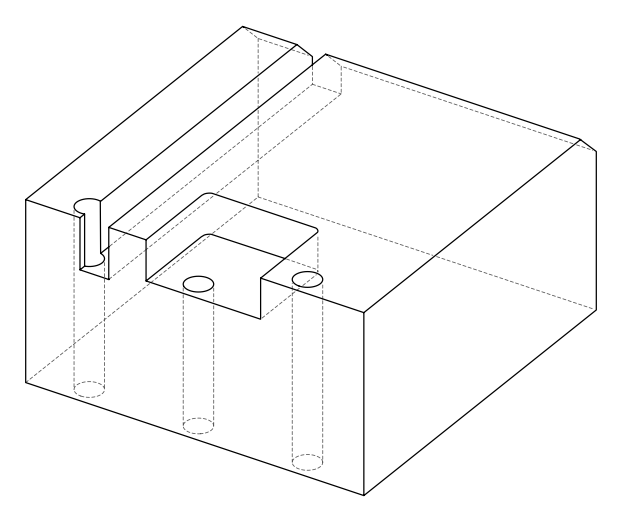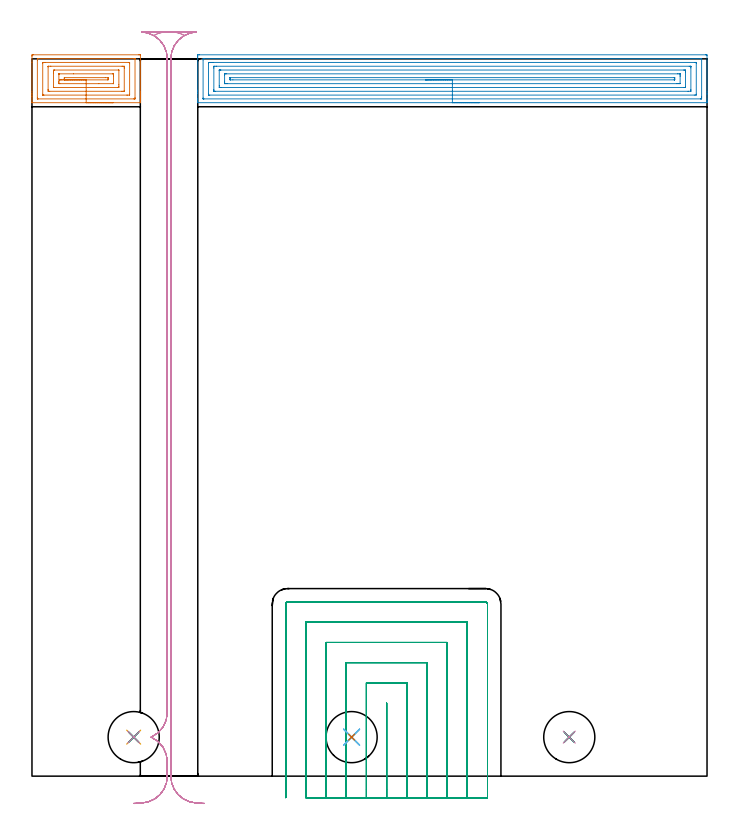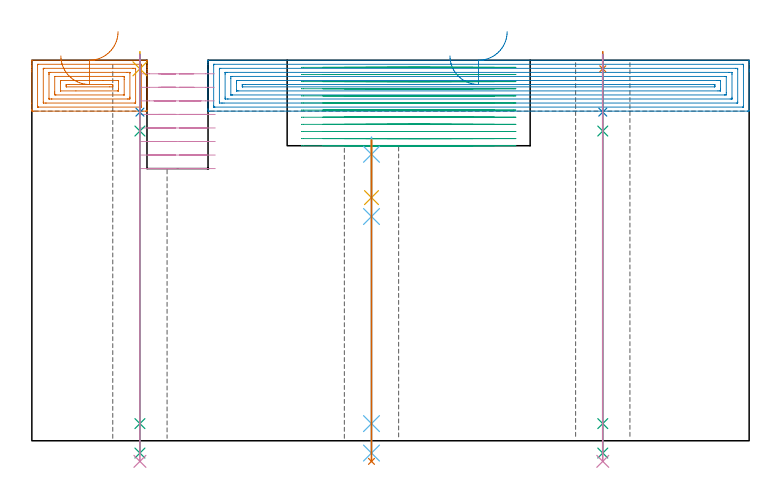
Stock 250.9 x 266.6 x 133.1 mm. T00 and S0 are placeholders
(PLAN: 16 operations, 12 tool changes, 58.1 min)
(1 AREA_MILL | FG_CHAMFER_SURFACE | UGT0205_001 | 2.49 min | 7594 mm3)
(2 AREA_MILL_1 | FG_CHAMFER_SURFACE_1 | UGT0205_001 | 10.84 min | 31201 mm3)
(3 MILL_SLOT | SLOT_PARTIAL_RECTANGULAR | NXT0201_013 | Follow Part, ap 2.5, ae 75% | 30.83 min | 176747 mm3)
(4 MILL_RECTANGULAR_SLOT | SLOT_RECTANGULAR | UGT0201_094 | Follow Part, ap 5, ae 75% | 10.04 min | 215835 mm3)
(5 SPOT_DRILL | STEP1HOLE | NXT0321_9005460120000 | 0.05 min | 39 mm3)
(6 SPOT_DRILL_1 | STEP1HOLE_1 | NXT0321_9005460120000 | 0.06 min | 185 mm3)
(7 SPOT_DRILL_2 | STEP1HOLE_2 | NXT0321_9005460120000 | 0.05 min | 155 mm3)
(8 DRILL_BLIND_HOLE_INTO_CENTER | STEP1HOLE | NXT0301_092 | 0.08 min | 374 mm3)
(9 GUN_DRILL_THROUGH_HOLE | STEP1HOLE | UGT0307_009 | 0.66 min | 11209 mm3)
(10 DRILL_TO_ENLARGE_THROUGH_HOLE | STEP1HOLE | UGT0301_048 | 0.57 min | 19505 mm3)
(11 DRILL_BLIND_HOLE_INTO_CENTER_1 | STEP1HOLE_1 | NXT0301_092 | 0.09 min | 1742 mm3)
(12 GUN_DRILL_THROUGH_HOLE_1 | STEP1HOLE_1 | UGT0307_009 | 0.55 min | 9746 mm3)
(13 DRILL_TO_ENLARGE_THROUGH_HOLE_1 | STEP1HOLE_1 | UGT0301_048 | 0.46 min | 17563 mm3)
(14 DRILL_BLIND_HOLE_INTO_CENTER_2 | STEP1HOLE_2 | NXT0301_092 | 0.08 min | 1727 mm3)
(15 GUN_DRILL_THROUGH_HOLE_2 | STEP1HOLE_2 | UGT0307_009 | 0.66 min | 13149 mm3)
(16 DRILL_TO_ENLARGE_THROUGH_HOLE_2 | STEP1HOLE_2 | UGT0301_048 | 0.57 min | 22670 mm3)
(TOOL UGT0205_001 | Chamfer Mill 20 x 3 x 45 deg. | D20 FL50 Z2)
(TOOL NXT0201_013 | ENDMILL 10mm | D10 FL30 Z4)
(TOOL UGT0201_094 | End mill 20 mm | D20 FL38 Z4)
(TOOL NXT0321_9005460120000 | NC Spot Drill, 142deg, 12mm, Carbide, Uncoated | D12 PA142 FL30 Z2)
(TOOL NXT0301_092 | Carbide Drill 12.1mm [860.1-1210-061A1-MM 2214] | D12.1 PA140 FL77 Z2)
(TOOL UGT0307_009 | Gun Drill 12 mm | D12 PA130 FL24 Z1)
(TOOL UGT0301_048 | Twist Drill 19 mm | D19 PA118 FL135 Z2)
(OP 1 AREA_MILL)
G17 G21 G94 G90
T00 M6
G54
G17 G0 G90 X30.15 Y250.3 S1061 M3
G43 Z143.1 H0
G94 G1 X30.112 Z142.228 F250.
X29.998 Z141.363
X29.809 Z140.512
X29.547 Z139.68
X29.213 Z138.874
X28.81 Z138.1
X28.342 Z137.364
X27.81 Z136.672
X27.221 Z136.029
X26.578 Z135.439
X25.886 Z134.908
X25.15 Z134.44
X24.376 Z134.037
X23.57 Z133.703
X22.738 Z133.441
X21.886 Z133.252
X21.022 Z133.138
X20.15 Z133.1
X0.125
X0.008 Y250.303 Z133.088
X0. Y250.315 Z133.076
Y250.58 Z132.819
Y251.296 Z132.103
Y252.065 Z131.334
Y252.565 Z130.831
Y252.815 Z130.582
Y253.45 Z129.947
Y253.7 Z129.698
Y254.335 Z129.06
Y265.313 Z118.084
Y267.604 Z115.793
X0.002 Y267.924 Z115.473
X0.01 Y268.091 Z115.305
X0.179 Y268.099 Z115.299
X0.571 Y268.1 Z115.3
X39.729
X40.124 Y268.096 Z115.302
X40.29 Y268.091 Z115.305
X40.3 Y267.921 Z115.475
Y254.335 Z129.06
Y253.7 Z129.698
Y253.45 Z129.947
Y252.815 Z130.582
Y252.565 Z130.831
Y252.065 Z131.334
Y251.296 Z132.103
Y250.58 Z132.819
Y250.315 Z133.076
X40.292 Y250.303 Z133.088
X40.174 Y250.3 Z133.1
X20.15
Y251.714 Z131.686
X2.317
X2.134 Y251.718 Z131.682
X2.043 Y251.721 Z131.679
X2.009 Y251.724 Z131.676
X2.007 Y251.752 Z131.648
X2.003 Y251.828 Z131.572
X2. Y252.029 Z131.371
X2.001 Y266.183 Z117.217
X2.005 Y266.532 Z116.869
X2.008 Y266.631 Z116.769
X2.012 Y266.679 Z116.721
X2.031 Y266.681 Z116.719
X2.137 Y266.683 Z116.717
X2.351 Y266.686 Z116.714
X2.384
X37.983
X38.166 Y266.682 Z116.718
X38.257 Y266.679 Z116.721
X38.29 Y266.676 Z116.724
X38.293 Y266.648 Z116.752
X38.297 Y266.572 Z116.828
X38.3 Y266.371 Z117.029
Y252.217 Z131.183
X38.296 Y251.868 Z131.532
X38.292 Y251.769 Z131.631
X38.288 Y251.721 Z131.679
X38.269 Y251.719 Z131.681
X38.163 Y251.717 Z131.683
X37.949 Y251.714 Z131.686
X37.916
X20.15
Y253.128 Z130.272
X4.454 Y253.129 Z130.271
X4.131 Y253.13 Z130.27
X4.024 Y253.133 Z130.267
X4.013 Y253.134 Z130.266
X4.008 Y253.165 Z130.235
X4.003 Y253.234 Z130.166
X4.001 Y253.32 Z130.08
X4. Y253.45 Z129.95
X4.001 Y264.95 Z118.45
X4.002 Y265.078 Z118.322
X4.01 Y265.209 Z118.191
X4.018 Y265.265 Z118.135
X4.05 Y265.267 Z118.133
X4.131 Y265.269 Z118.131
X4.697 Y265.271 Z118.129
X5.021 Y265.272 Z118.128
X35.846 Y265.271 Z118.129
X36.169 Y265.27 Z118.13
X36.276 Y265.267 Z118.133
X36.287 Y265.266 Z118.134
X36.292 Y265.235 Z118.165
X36.297 Y265.166 Z118.234
X36.299 Y265.08 Z118.32
X36.3 Y264.95 Z118.45
X36.299 Y253.45 Z129.95
X36.298 Y253.322 Z130.078
X36.29 Y253.191 Z130.209
X36.282 Y253.135 Z130.265
X36.25 Y253.133 Z130.267
X36.169 Y253.131 Z130.269
X35.603 Y253.129 Z130.271
X35.279 Y253.128 Z130.272
X20.15
Y254.543 Z128.857
X6.59 Y254.544 Z128.856
X6.071 Y254.548 Z128.852
X6.016 Y254.549 Z128.851
X6.01 Y254.621 Z128.779
X6.005 Y254.791 Z128.609
X6. Y255.13 Z128.27
Y255.219 Z128.181
X6.001 Y263.579 Z119.821
X6.003 Y263.777 Z119.623
X6.007 Y263.827 Z119.573
X6.009 Y263.847 Z119.553
X6.025 Y263.85 Z119.55
X6.124 Y263.853 Z119.547
X6.8 Y263.857 Z119.543
X7.01
X33.5
X33.71 Y263.856 Z119.544
X34.229 Y263.852 Z119.548
X34.284 Y263.851 Z119.549
X34.29 Y263.779 Z119.621
X34.295 Y263.609 Z119.791
X34.3 Y263.27 Z120.13
Y263.181 Z120.219
X34.299 Y254.821 Z128.579
X34.297 Y254.622 Z128.778
X34.294 Y254.573 Z128.827
X34.291 Y254.553 Z128.847
X34.275 Y254.55 Z128.85
X34.176 Y254.547 Z128.853
X33.5 Y254.543 Z128.857
X33.29
X20.15
Y255.957 Z127.443
X8.137 Y255.958 Z127.442
X8.053 Y255.96 Z127.44
X8.009 Y255.964 Z127.436
X8.006 Y255.972 Z127.428
X8.001 Y256.021 Z127.379
X8. Y261.412 Z121.988
X8.001 Y261.988 Z121.412
X8.005 Y262.296 Z121.104
X8.01 Y262.433 Z120.967
X8.285 Y262.44 Z120.96
X8.433 Y262.443 Z120.957
X32.163 Y262.442 Z120.958
X32.247 Y262.44 Z120.96
X32.291 Y262.436 Z120.964
X32.294 Y262.428 Z120.972
X32.299 Y262.379 Z121.021
X32.3 Y256.988 Z126.412
X32.299 Y256.412 Z126.988
X32.295 Y256.104 Z127.296
X32.29 Y255.967 Z127.433
X32.015 Y255.96 Z127.44
X31.867 Y255.957 Z127.443
X20.15
Y257.371 Z126.029
X10.36 Y257.372 Z126.028
X10.192 Y257.373 Z126.027
X10.058 Y257.376 Z126.024
X10.019 Y257.378 Z126.022
X10.01 Y257.385 Z126.015
X10.007 Y257.413 Z125.987
X10.003 Y257.515 Z125.885
X10.001 Y257.873 Z125.527
X10. Y258.231 Z125.169
X10.001 Y260.884 Z122.516
X10.007 Y261.004 Z122.396
X10.01 Y261.021 Z122.379
X10.016 Y261.023 Z122.377
X10.045 Y261.026 Z122.374
X10.108 Y261.028 Z122.372
X15.418 Y261.029 Z122.371
X29.94 Y261.028 Z122.372
X30.108 Y261.027 Z122.373
X30.242 Y261.024 Z122.376
X30.281 Y261.022 Z122.378
X30.29 Y261.015 Z122.385
X30.293 Y260.987 Z122.413
X30.297 Y260.885 Z122.515
X30.299 Y260.527 Z122.873
X30.3 Y260.169 Z123.231
X30.299 Y257.516 Z125.884
X30.293 Y257.396 Z126.004
X30.29 Y257.379 Z126.021
X30.284 Y257.377 Z126.023
X30.255 Y257.374 Z126.026
X30.192 Y257.372 Z126.028
X24.852 Y257.371 Z126.029
X20.15
Y258.785 Z124.615
X12.975
X12.14 Y258.791 Z124.609
X12.105 Y258.792 Z124.608
X12.01 Y258.839 Z124.561
X12.003 Y258.894 Z124.506
X12.001 Y258.966 Z124.434
X12.002 Y259.166 Z124.234
X12.007 Y259.385 Z124.015
X12.013 Y259.609 Z123.791
X12.031 Y259.61 Z123.79
X12.14 Y259.615 Z123.785
X27.27
X28.132 Y259.613 Z123.787
X28.16 Y259.612 Z123.788
X28.195 Y259.608 Z123.792
X28.29 Y259.561 Z123.839
X28.296 Y259.507 Z123.893
X28.299 Y259.13 Z124.27
Y259.061 Z124.339
X28.295 Y258.921 Z124.479
X28.29 Y258.829 Z124.571
X28.281 Y258.791 Z124.609
X28.132 Y258.785 Z124.615
X20.15
X19.278 Z124.653
X18.414 Z124.767
X17.562 Z124.955
X16.73 Z125.218
X15.924 Z125.552
X15.15 Z125.954
X14.414 Z126.423
X13.722 Z126.954
X13.079 Z127.544
X12.49 Z128.187
X11.958 Z128.879
X11.49 Z129.615
X11.087 Z130.389
X10.753 Z131.195
X10.491 Z132.027
X10.302 Z132.878
X10.188 Z133.743
X10.15 Z134.615
G0 Z143.1
M5
M2
(OP 2 AREA_MILL_1)
G17 G21 G94 G90
T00 M6
G54
G17 G0 G90 X166.251 Y250.303 S1061 M3
G43 Z143.1 H0
Z143.097
G94 G1 X166.213 Z142.225 F250.
X166.099 Z141.36
X165.91 Z140.508
X165.648 Z139.676
X165.314 Z138.871
X164.911 Z138.097
X164.442 Z137.361
X163.911 Z136.669
X163.322 Z136.026
X162.679 Z135.436
X161.987 Z134.905
X161.251 Z134.437
X160.477 Z134.034
X159.671 Z133.7
X158.839 Z133.438
X157.987 Z133.249
X157.122 Z133.135
X156.251 Z133.097
X61.747 Y250.3 Z133.1
X61.608 Y250.302 Z133.088
X61.6 Y250.318 Z133.073
Y250.627 Z132.772
Y251.098 Z132.301
Y251.681 Z131.714
Y253.741 Z129.656
Y254.334 Z129.06
Y254.922 Z128.473
Y267.307 Z116.09
X61.603 Y267.604 Z115.793
X61.608 Y268.091 Z115.306
X61.698 Y268.094 Z115.303
X62.193 Y268.1 Z115.3
X250.307
X250.703 Y268.096 Z115.302
X250.89 Y268.091 Z115.306
X250.9 Y267.901 Z115.497
Y254.334 Z129.06
Y253.741 Z129.656
Y253.45 Z129.947
Y251.681 Z131.714
Y251.098 Z132.301
Y250.627 Z132.772
Y250.593 Z132.806
X250.89 Y250.316 Z133.075
X250.817 Y250.307 Z133.089
X250.792 Y250.305 Z133.093
X250.756 Y250.306 Z133.094
X156.251 Y250.303 Z133.097
Y251.717 Z131.683
X63.942 Y251.714 Z131.686
X63.756 Y251.716 Z131.684
X63.663 Y251.718 Z131.682
X63.62 Y251.721 Z131.679
X63.61 Y251.725 Z131.675
X63.607 Y251.74 Z131.66
X63.603 Y251.833 Z131.567
X63.6 Y252.053 Z131.347
X63.601 Y266.206 Z117.194
X63.608 Y266.58 Z116.82
X63.61 Y266.679 Z116.721
X63.655 Y266.681 Z116.719
X63.761 Y266.684 Z116.716
X63.976 Y266.686 Z116.714
X64.01
X248.558
X248.744 Y266.684 Z116.716
X248.837 Y266.682 Z116.718
X248.88 Y266.679 Z116.721
X248.891 Y266.675 Z116.725
X248.893 Y266.66 Z116.74
X248.897 Y266.567 Z116.833
X248.9 Y266.347 Z117.053
X248.899 Y252.565 Z130.835
X248.898 Y252.194 Z131.206
X248.89 Y251.82 Z131.58
X248.887 Y251.727 Z131.673
X248.843 Y251.725 Z131.675
X248.737 Y251.722 Z131.678
X248.524 Y251.72 Z131.68
X248.484
X156.251 Y251.717 Z131.683
Y253.131 Z130.269
X66.082 Y253.129 Z130.271
X65.759 Y253.131 Z130.269
X65.652 Y253.133 Z130.267
X65.62 Y253.135 Z130.265
X65.61 Y253.188 Z130.212
X65.605 Y253.292 Z130.108
X65.601 Y253.45 Z129.95
Y264.95 Z118.45
X65.602 Y265.105 Z118.295
X65.61 Y265.259 Z118.141
X65.759 Y265.264 Z118.136
X66.328 Y265.27 Z118.13
X66.65 Y265.271 Z118.129
X67.218 Y265.272 Z118.128
X246.418 Y265.271 Z118.129
X246.741 Y265.269 Z118.131
X246.848 Y265.267 Z118.133
X246.88 Y265.265 Z118.135
X246.89 Y265.212 Z118.188
X246.895 Y265.108 Z118.292
X246.899 Y264.95 Z118.45
Y253.45 Z129.95
X246.898 Y253.295 Z130.105
X246.89 Y253.142 Z130.258
X246.741 Y253.14 Z130.26
X246.167 Y253.135 Z130.265
X156.251 Y253.131 Z130.269
Y254.546 Z128.854
X68.223 Y254.543 Z128.857
X67.691 Y254.545 Z128.855
X67.632 Y254.547 Z128.853
X67.617 Y254.549 Z128.851
X67.61 Y254.558 Z128.842
X67.607 Y254.602 Z128.798
X67.603 Y254.789 Z128.611
X67.6 Y255.161 Z128.239
Y263.181 Z120.219
X67.604 Y263.594 Z119.806
X67.608 Y263.801 Z119.599
X67.61 Y263.846 Z119.554
X67.655 Y263.85 Z119.55
X67.755 Y263.854 Z119.546
X68.433 Y263.857 Z119.543
X68.643
X244.276
X244.809 Y263.855 Z119.545
X244.868 Y263.853 Z119.547
X244.883 Y263.851 Z119.549
X244.89 Y263.842 Z119.558
X244.893 Y263.798 Z119.602
X244.898 Y263.611 Z119.789
X244.9 Y263.239 Z120.161
X244.899 Y255.219 Z128.181
X244.896 Y254.806 Z128.594
X244.891 Y254.599 Z128.801
X244.889 Y254.555 Z128.845
X244.839 Y254.553 Z128.847
X244.74 Y254.55 Z128.85
X244.067 Y254.549 Z128.851
X243.851 Y254.548 Z128.852
X156.251 Y254.546 Z128.854
Y255.96 Z127.44
X70.217 Y255.957 Z127.443
X70.069 Y255.959 Z127.441
X69.774 Y255.964 Z127.436
X69.609 Y255.969 Z127.431
X69.606 Y256.017 Z127.383
X69.603 Y256.104 Z127.296
X69.6 Y256.715 Z126.685
Y262.373 Z121.027
X69.601 Y262.411 Z120.989
X69.604 Y262.429 Z120.971
X69.608 Y262.434 Z120.966
X69.626 Y262.436 Z120.964
X69.92 Y262.442 Z120.958
X70.069 Y262.443 Z120.957
X70.217
X242.283
X242.432 Y262.441 Z120.959
X242.727 Y262.436 Z120.964
X242.891 Y262.431 Z120.969
X242.894 Y262.383 Z121.017
X242.897 Y262.296 Z121.104
X242.9 Y261.685 Z121.715
X242.899 Y256.104 Z127.296
X242.898 Y256.027 Z127.373
X242.894 Y255.99 Z127.41
X242.891 Y255.976 Z127.424
X242.852 Y255.97 Z127.43
X242.568 Y255.964 Z127.436
X242.426 Y255.963 Z127.437
X156.251 Y255.96 Z127.44
Y257.374 Z126.026
X72.505 Y257.372 Z126.028
X72. Y257.373 Z126.027
X71.61 Y257.375 Z126.025
X71.607 Y257.377 Z126.023
X71.602 Y257.383 Z126.017
X71.601 Y257.873 Z125.527
X71.6 Y258.269 Z125.131
Y260.527 Z122.873
X71.601 Y260.923 Z122.477
X71.603 Y260.98 Z122.42
X71.609 Y261.014 Z122.386
X71.613 Y261.022 Z122.378
X71.622 Y261.024 Z122.376
X71.747 Y261.027 Z122.373
X72. Y261.028 Z122.372
X72.385 Y261.029 Z122.371
X239.995
X240.5 Y261.028 Z122.372
X240.89 Y261.025 Z122.375
X240.893 Y261.023 Z122.377
X240.898 Y261.017 Z122.383
X240.899 Y260.527 Z122.873
X240.9 Y260.13 Z123.27
X240.898 Y257.478 Z125.922
X240.894 Y257.42 Z125.98
X240.89 Y257.39 Z126.01
X240.873 Y257.384 Z126.016
X240.75 Y257.381 Z126.019
X240.5 Y257.378 Z126.022
X240.109 Y257.377 Z126.023
X239.609
X156.251 Y257.374 Z126.026
X156.25 Y258.788 Z124.612
X74.674 Y258.786 Z124.614
X73.783 Y258.787 Z124.613
X73.752 Y258.788 Z124.612
X73.609 Y258.8 Z124.6
X73.603 Y258.839 Z124.561
X73.602 Y258.852 Z124.548
X73.6 Y258.939 Z124.461
X73.601 Y259.039 Z124.361
X73.604 Y259.375 Z124.025
X73.609 Y259.534 Z123.866
X73.614 Y259.61 Z123.791
X73.62 Z123.79
X73.672 Y259.613 Z123.787
X73.779 Y259.615 Z123.785
X238.717 Y259.614 Z123.786
X238.747 Y259.613 Z123.787
X238.891 Y259.6 Z123.8
X238.897 Y259.561 Z123.839
X238.898 Y259.548 Z123.852
X238.9 Y259.461 Z123.939
X238.899 Y259.112 Z124.288
X238.898 Y259.02 Z124.38
X238.891 Y258.838 Z124.562
X238.888 Y258.797 Z124.603
X238.871 Y258.795 Z124.605
X238.82 Y258.793 Z124.607
X238.717 Y258.791 Z124.609
X238.684
X156.25 Y258.788 Z124.612
X155.379 Z124.65
X154.514 Z124.764
X153.662 Z124.953
X152.83 Z125.215
X152.024 Z125.549
X151.251 Z125.952
X150.515 Z126.42
X149.823 Z126.952
X149.18 Z127.541
X148.59 Z128.184
X148.059 Z128.876
X147.59 Z129.612
X147.188 Z130.386
X146.854 Z131.192
X146.591 Z132.024
X146.403 Z132.876
X146.289 Z133.741
X146.251 Z134.612
G0 Z143.1
M5
M2
(OP 3 MILL_SLOT)
G17 G21 G94 G90
T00 M6
G54
G17 G0 G90 X131.8 Y-8. S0 M3
G43 Z143.1 H0
Z130.608
G94 G1 Y-5. F250.
Y27.2 F500.
Y-5.
Y-8. F250.
X139.3
Y-5.
Y34.7 F500.
X124.3
Y-5.
Y-8. F250.
X146.8
Y-5.
Y42.2 F500.
X116.8
Y-5.
Y-8. F250.
X154.3
Y-5.
Y49.7 F500.
X109.3
Y-5.
Y-8. F250.
X161.8
Y-5.
Y57.2 F500.
X101.8
Y-5.
Y-8. F250.
X169.3
Y-5.
Y64. F500.
G3 X168.6 Y64.7 R0.7
G1 X95.
G3 X94.3 Y64. R0.7
G1 Y-5.
Y-8. F250.
G0 X131.8 Z128.117
G1 Y-5.
Y27.2 F500.
Y-5.
Y-8. F250.
X139.3
Y-5.
Y34.7 F500.
X124.3
Y-5.
Y-8. F250.
X146.8
Y-5.
Y42.2 F500.
X116.8
Y-5.
Y-8. F250.
X154.3
Y-5.
Y49.7 F500.
X109.3
Y-5.
Y-8. F250.
X161.8
Y-5.
Y57.2 F500.
X101.8
Y-5.
Y-8. F250.
X169.3
Y-5.
Y64. F500.
G3 X168.6 Y64.7 R0.7
G1 X95.
G3 X94.3 Y64. R0.7
G1 Y-5.
Y-8. F250.
G0 X131.8 Z125.625
G1 Y-5.
Y27.2 F500.
Y-5.
Y-8. F250.
X139.3
Y-5.
Y34.7 F500.
X124.3
Y-5.
Y-8. F250.
X146.8
Y-5.
Y42.2 F500.
X116.8
Y-5.
Y-8. F250.
X154.3
Y-5.
Y49.7 F500.
X109.3
Y-5.
Y-8. F250.
X161.8
Y-5.
Y57.2 F500.
X101.8
Y-5.
Y-8. F250.
X169.3
Y-5.
Y64. F500.
G3 X168.6 Y64.7 R0.7
G1 X95.
G3 X94.3 Y64. R0.7
G1 Y-5.
Y-8. F250.
G0 X131.8 Z123.133
G1 Y-5.
Y27.2 F500.
Y-5.
Y-8. F250.
X139.3
Y-5.
Y34.7 F500.
X124.3
Y-5.
Y-8. F250.
X146.8
Y-5.
Y42.2 F500.
X116.8
Y-5.
Y-8. F250.
X154.3
Y-5.
Y49.7 F500.
X109.3
Y-5.
Y-8. F250.
X161.8
Y-5.
Y57.2 F500.
X101.8
Y-5.
Y-8. F250.
X169.3
Y-5.
Y64. F500.
G3 X168.6 Y64.7 R0.7
G1 X95.
G3 X94.3 Y64. R0.7
G1 Y-5.
Y-8. F250.
G0 X131.8 Z120.642
G1 Y-5.
Y27.2 F500.
Y-5.
Y-8. F250.
X139.3
Y-5.
Y34.7 F500.
X124.3
Y-5.
Y-8. F250.
X146.8
Y-5.
Y42.2 F500.
X116.8
Y-5.
Y-8. F250.
X154.3
Y-5.
Y49.7 F500.
X109.3
Y-5.
Y-8. F250.
X161.8
Y-5.
Y57.2 F500.
X101.8
Y-5.
Y-8. F250.
X169.3
Y-5.
Y64. F500.
G3 X168.6 Y64.7 R0.7
G1 X95.
G3 X94.3 Y64. R0.7
G1 Y-5.
Y-8. F250.
G0 X131.8 Z118.15
G1 Y-5.
Y27.2 F500.
Y-5.
Y-8. F250.
X139.3
Y-5.
Y34.7 F500.
X124.3
Y-5.
Y-8. F250.
X146.8
Y-5.
Y42.2 F500.
X116.8
Y-5.
Y-8. F250.
X154.3
Y-5.
Y49.7 F500.
X109.3
Y-5.
Y-8. F250.
X161.8
Y-5.
Y57.2 F500.
X101.8
Y-5.
Y-8. F250.
X169.3
Y-5.
Y64. F500.
G3 X168.6 Y64.7 R0.7
G1 X95.
G3 X94.3 Y64. R0.7
G1 Y-5.
Y-8. F250.
G0 X131.8 Z115.658
G1 Y-5.
Y27.2 F500.
Y-5.
Y-8. F250.
X139.3
Y-5.
Y34.7 F500.
X124.3
Y-5.
Y-8. F250.
X146.8
Y-5.
Y42.2 F500.
X116.8
Y-5.
Y-8. F250.
X154.3
Y-5.
Y49.7 F500.
X109.3
Y-5.
Y-8. F250.
X161.8
Y-5.
Y57.2 F500.
X101.8
Y-5.
Y-8. F250.
X169.3
Y-5.
Y64. F500.
G3 X168.6 Y64.7 R0.7
G1 X95.
G3 X94.3 Y64. R0.7
G1 Y-5.
Y-8. F250.
G0 X131.8 Z113.167
G1 Y-5.
Y27.2 F500.
Y-5.
Y-8. F250.
X139.3
Y-5.
Y34.7 F500.
X124.3
Y-5.
Y-8. F250.
X146.8
Y-5.
Y42.2 F500.
X116.8
Y-5.
Y-8. F250.
X154.3
Y-5.
Y49.7 F500.
X109.3
Y-5.
Y-8. F250.
X161.8
Y-5.
Y57.2 F500.
X101.8
Y-5.
Y-8. F250.
X169.3
Y-5.
Y64. F500.
G3 X168.6 Y64.7 R0.7
G1 X95.
G3 X94.3 Y64. R0.7
G1 Y-5.
Y-8. F250.
G0 X131.8 Z110.675
G1 Y-5.
Y27.2 F500.
Y-5.
Y-8. F250.
X139.3
Y-5.
Y34.7 F500.
X124.3
Y-5.
Y-8. F250.
X146.8
Y-5.
Y42.2 F500.
X116.8
Y-5.
Y-8. F250.
X154.3
Y-5.
Y49.7 F500.
X109.3
Y-5.
Y-8. F250.
X161.8
Y-5.
Y57.2 F500.
X101.8
Y-5.
Y-8. F250.
X169.3
Y-5.
Y64. F500.
G3 X168.6 Y64.7 R0.7
G1 X95.
G3 X94.3 Y64. R0.7
G1 Y-5.
Y-8. F250.
G0 X131.8 Z108.183
G1 Y-5.
Y27.2 F500.
Y-5.
Y-8. F250.
X139.3
Y-5.
Y34.7 F500.
X124.3
Y-5.
Y-8. F250.
X146.8
Y-5.
Y42.2 F500.
X116.8
Y-5.
Y-8. F250.
X154.3
Y-5.
Y49.7 F500.
X109.3
Y-5.
Y-8. F250.
X161.8
Y-5.
Y57.2 F500.
X101.8
Y-5.
Y-8. F250.
X169.3
Y-5.
Y64. F500.
G3 X168.6 Y64.7 R0.7
G1 X95.
G3 X94.3 Y64. R0.7
G1 Y-5.
Y-8. F250.
G0 X131.8 Z105.692
G1 Y-5.
Y27.2 F500.
Y-5.
Y-8. F250.
X139.3
Y-5.
Y34.7 F500.
X124.3
Y-5.
Y-8. F250.
X146.8
Y-5.
Y42.2 F500.
X116.8
Y-5.
Y-8. F250.
X154.3
Y-5.
Y49.7 F500.
X109.3
Y-5.
Y-8. F250.
X161.8
Y-5.
Y57.2 F500.
X101.8
Y-5.
Y-8. F250.
X169.3
Y-5.
Y64. F500.
G3 X168.6 Y64.7 R0.7
G1 X95.
G3 X94.3 Y64. R0.7
G1 Y-5.
Y-8. F250.
G0 X131.8 Z103.2
G1 Y-5.
Y27.2 F500.
Y-5.
Y-8. F250.
X139.3
Y-5.
Y34.7 F500.
X124.3
Y-5.
Y-8. F250.
X146.8
Y-5.
Y42.2 F500.
X116.8
Y-5.
Y-8. F250.
X154.3
Y-5.
Y49.7 F500.
X109.3
Y-5.
Y-8. F250.
X161.8
Y-5.
Y57.2 F500.
X101.8
Y-5.
Y-8. F250.
X169.3
Y-5.
Y64. F500.
G3 X168.6 Y64.7 R0.7
G1 X95.
G3 X94.3 Y64. R0.7
G1 Y-5.
Y-8. F250.
G0 Z143.1
M5
M2
(OP 4 MILL_RECTANGULAR_SLOT)
G17 G21 G94 G90
T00 M6
G54
G17 G0 G90 X63.817 Y-10.202 S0 M3
G43 Z143.1 H0
Z128.362
G94 G1 X60.826 Y-9.97 F250.
G2 X51.6 Y0. R10. F500.
G1 Y266.6
G2 X56.6 Y275.26 R10.
G3 X51.611 Y276.6 R10.
G1 X50.289
G3 X45.3 Y275.26 R10.
G2 X50.3 Y266.6 R10.
G1 Y23.665
G2 X44.3 Y14.5 R10.
X50.3 Y5.335 R10.
G1 Y0.
G2 X41.074 Y-9.97 R10.
G1 X38.083 Y-10.202 F250.
G0 X63.817 Z123.625
G1 X60.826 Y-9.97
G2 X51.6 Y0. R10. F500.
G1 Y266.6
G2 X56.728 Y275.333 R10.
G3 X51.868 Y276.6 R10.
G1 X50.128
G3 X45.219 Y275.306 R10.
G2 X50.3 Y266.6 R10.
G1 Y23.665
G2 X44.3 Y14.5 R10.
X50.3 Y5.335 R10.
G1 Y0.
G2 X41.074 Y-9.97 R10.
G1 X38.083 Y-10.202 F250.
G0 X63.817 Z118.887
G1 X60.826 Y-9.97
G2 X51.6 Y0. R10. F500.
G1 Y266.6
G2 X59.103 Y276.283 R10.
G1 X59.111 Y276.312
G3 X56.741 Y276.6 R10.
G1 X45.159
G3 X42.789 Y276.312 R10.
G1 X42.797 Y276.283
G2 X50.3 Y266.6 R10.
G1 Y23.665
G2 X44.3 Y14.5 R10.
X50.3 Y5.335 R10.
G1 Y0.
G2 X41.074 Y-9.97 R10.
G1 X38.083 Y-10.202 F250.
G0 X64.15 Y-10.124 Z114.15
G1 X61.153 Y-9.99
G2 X51.6 Y0. R10. F500.
G1 Y266.6
G2 X61.153 Y276.59 R10.
G1 Y276.6
X40.747
Y276.59
G2 X50.3 Y266.6 R10.
G1 Y23.665
G2 X44.3 Y14.5 R10.
X50.3 Y5.335 R10.
G1 Y0.
G2 X40.747 Y-9.99 R10.
G1 X37.75 Y-10.124 F250.
G0 X64.15 Z109.412
G1 X61.153 Y-9.99
G2 X51.6 Y0. R10. F500.
G1 Y266.6
G2 X61.153 Y276.59 R10.
G1 Y276.6
X40.747
Y276.59
G2 X50.3 Y266.6 R10.
G1 Y23.665
G2 X44.3 Y14.5 R10.
X50.3 Y5.335 R10.
G1 Y0.
G2 X40.747 Y-9.99 R10.
G1 X37.75 Y-10.124 F250.
G0 X64.15 Z104.675
G1 X61.153 Y-9.99
G2 X51.6 Y0. R10. F500.
G1 Y266.6
G2 X61.153 Y276.59 R10.
G1 Y276.6
X40.747
Y276.59
G2 X50.3 Y266.6 R10.
G1 Y23.665
G2 X44.3 Y14.5 R10.
X50.3 Y5.335 R10.
G1 Y0.
G2 X40.747 Y-9.99 R10.
G1 X37.75 Y-10.124 F250.
G0 X64.15 Z99.937
G1 X61.153 Y-9.99
G2 X51.6 Y0. R10. F500.
G1 Y266.6
G2 X61.153 Y276.59 R10.
G1 X40.747
G2 X50.3 Y266.6 R10.
G1 Y23.665
G2 X44.3 Y14.5 R10.
X50.3 Y5.335 R10.
G1 Y0.
G2 X40.747 Y-9.99 R10.
G1 X37.75 Y-10.124 F250.
G0 X64.15 Z95.2
G1 X61.153 Y-9.99
G2 X51.6 Y0. R10. F500.
G1 Y266.6
G2 X61.153 Y276.59 R10.
G1 X40.747
G2 X50.3 Y266.6 R10.
G1 Y23.665
G2 X44.3 Y14.5 R10.
X50.3 Y5.335 R10.
G1 Y0.
G2 X40.747 Y-9.99 R10.
G1 X37.75 Y-10.124 F250.
G0 Z143.1
M5
M2
(OP 5 SPOT_DRILL)
G17 G21 G94 G90
T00 M6
G54
G17 G0 G90 X37.8 Y14.5 S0 M3
G43 Z143.1 H0
G94 G81 G98 Z130.1 F250. R136.1
G80
M5
M2
(OP 6 SPOT_DRILL_1)
G17 G21 G94 G90
T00 M6
G54
G17 G0 G90 X118.8 Y14.5 S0 M3
G43 Z143.1 H0
G94 G81 G98 Z100.2 F250. R106.2
G80
M5
M2
(OP 7 SPOT_DRILL_2)
G17 G21 G94 G90
T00 M6
G54
G17 G0 G90 X199.7 Y14.5 S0 M3
G43 Z143.1 H0
G94 G81 G98 Z130.1 F250. R136.1
G80
M5
M2
(OP 8 DRILL_BLIND_HOLE_INTO_CENTER)
G17 G21 G94 G90
T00 M6
G54
G17 G0 G90 X37.8 Y14.5 S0 M3
G43 Z143.1 H1
G94 G81 G98 Z114.95 F250. R135.1
G80
M5
M2
(OP 9 GUN_DRILL_THROUGH_HOLE)
G17 G21 G94 G90
T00 M6
G54
G17 G0 G90 X37.8 Y14.5 M8
G43 Z143.1 H0
Z129.246
S716 M3
G94 G1 Z108.336 F125. M26
G4 X.084
Z6. F250.
G4 X.084
Z-4.298 F125.
G4 X.084
M5
M9
G0 Z129.246
Z143.1
M2
(OP 10 DRILL_TO_ENLARGE_THROUGH_HOLE)
G17 G21 G94 G90
T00 M6
G54
G17 G0 G90 X37.8 Y14.5 S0 M3
G43 Z143.1 H0
G94 G73 G98 Z-7.208 F250. Q17.539 R135.1
G80
M5
M2
(OP 11 DRILL_BLIND_HOLE_INTO_CENTER_1)
G17 G21 G94 G90
T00 M6
G54
G17 G0 G90 X118.8 Y14.5 S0 M3
G43 Z143.1 H1
G94 G81 G98 Z85.05 F250. R105.2
G80
M5
M2
(OP 12 GUN_DRILL_THROUGH_HOLE_1)
G17 G21 G94 G90
T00 M6
G54
G17 G0 G90 X118.8 Y14.5 M8
G43 Z143.1 H0
Z99.346
S716 M3
G94 G1 Z78.436 F125. M26
G4 X.084
Z6. F250.
G4 X.084
Z-4.298 F125.
G4 X.084
M5
M9
G0 Z99.346
Z143.1
M2
(OP 13 DRILL_TO_ENLARGE_THROUGH_HOLE_1)
G17 G21 G94 G90
T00 M6
G54
G17 G0 G90 X118.8 Y14.5 S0 M3
G43 Z143.1 H0
G94 G73 G98 Z-7.208 F250. Q18.401 R105.2
G80
M5
M2
(OP 14 DRILL_BLIND_HOLE_INTO_CENTER_2)
G17 G21 G94 G90
T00 M6
G54
G17 G0 G90 X199.7 Y14.5 S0 M3
G43 Z143.1 H1
G94 G81 G98 Z114.95 F250. R135.1
G80
M5
M2
(OP 15 GUN_DRILL_THROUGH_HOLE_2)
G17 G21 G94 G90
T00 M6
G54
G17 G0 G90 X199.7 Y14.5 M8
G43 Z143.1 H0
Z129.246
S716 M3
G94 G1 Z108.336 F125. M26
G4 X.084
Z6. F250.
G4 X.084
Z-4.298 F125.
G4 X.084
M5
M9
G0 Z129.246
Z143.1
M2
(OP 16 DRILL_TO_ENLARGE_THROUGH_HOLE_2)
G17 G21 G94 G90
T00 M6
G54
G17 G0 G90 X199.7 Y14.5 S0 M3
G43 Z143.1 H0
G94 G73 G98 Z-7.208 F250. Q17.539 R135.1
G80
M5
M2
